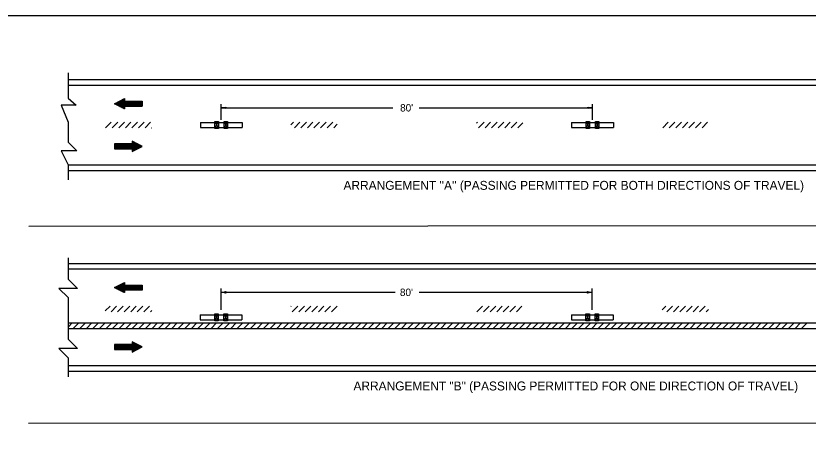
# Model space of a CAD drawing. Extents: x 0 to 43.3, y -0.8 to 20.9.
# Drawn here: x 10.32 to 28.62, y 10.88 to 20.93 of the extents above; entities that cross this region are included whole.
import ezdxf

# ---------------------------------------------------------------- set-up
doc = ezdxf.new("R2010")
doc.units = 0
doc.layers.add('KYTC_Logo', color=7, linetype='Continuous')
doc.layers.add('KYTC_Std_Dwg', color=7, linetype='Continuous')

msp = doc.modelspace()

# ---------------------------------------------------------------- linework, layer by layer
at = {"layer": 'KYTC_Logo'}
msp.add_lwpolyline([(5.414, -0.767), (41.165, -0.767), (41.165, 20.927), (5.414, 20.927)], close=True, dxfattribs=at)
at = {"layer": 'KYTC_Std_Dwg'}
for p, q in [((15.066, 18.53), (15.066, 18.891)), ((23.639, 18.53), (23.639, 18.891)), ((15.066, 18.805), (19.031, 18.805)), ((19.64, 18.805), (23.639, 18.805)), ((14.918, 18.488), (14.999, 18.327)), ((14.918, 18.327), (14.999, 18.488)), ((15.132, 18.488), (15.213, 18.327)), ((15.213, 18.488), (15.132, 18.327)), ((23.492, 18.488), (23.572, 18.327)), ((23.492, 18.327), (23.572, 18.488)), ((23.706, 18.488), (23.787, 18.327)), ((23.787, 18.488), (23.706, 18.327)), ((12.395, 18.343), (12.524, 18.471)), ((12.547, 18.343), (12.676, 18.471)), ((12.699, 18.343), (12.827, 18.471)), ((12.85, 18.343), (12.979, 18.471)), ((13.002, 18.343), (13.13, 18.471)), ((13.153, 18.343), (13.282, 18.471)), ((13.305, 18.343), (13.433, 18.471)), ((13.456, 18.343), (13.458, 18.344)), ((14.583, 18.463), (15.548, 18.463)), ((14.583, 18.463), (14.583, 18.351)), ((14.583, 18.351), (15.548, 18.351)), ((15.548, 18.463), (15.548, 18.351)), ((16.673, 18.415), (16.73, 18.471)), ((16.753, 18.343), (16.881, 18.471)), ((16.904, 18.343), (17.033, 18.471)), ((17.056, 18.343), (17.184, 18.471)), ((17.207, 18.343), (17.336, 18.471)), ((17.359, 18.343), (17.487, 18.471)), ((17.51, 18.343), (17.639, 18.471)), ((17.662, 18.343), (17.745, 18.426)), ((20.96, 18.447), (20.984, 18.471)), ((21.007, 18.343), (21.136, 18.471)), ((21.159, 18.343), (21.287, 18.471)), ((21.31, 18.343), (21.439, 18.471)), ((21.462, 18.343), (21.591, 18.471)), ((21.613, 18.343), (21.742, 18.471)), ((21.765, 18.343), (21.894, 18.471)), ((21.917, 18.343), (22.032, 18.458)), ((23.157, 18.463), (24.122, 18.463)), ((23.157, 18.463), (23.157, 18.351)), ((23.157, 18.351), (24.122, 18.351)), ((24.122, 18.463), (24.122, 18.351)), ((25.262, 18.343), (25.39, 18.471)), ((25.413, 18.343), (25.542, 18.471)), ((25.565, 18.343), (25.694, 18.471)), ((25.717, 18.343), (25.845, 18.471)), ((25.868, 18.343), (25.997, 18.471)), ((26.02, 18.343), (26.148, 18.471)), ((26.171, 18.343), (26.3, 18.471)), ((10.62, 16.072), (36.255, 16.093)), ((15.061, 14.14), (15.061, 14.632)), ((15.061, 14.547), (19.083, 14.547)), ((19.635, 14.547), (23.635, 14.547)), ((23.635, 14.14), (23.635, 14.632)), ((12.386, 14.117), (12.496, 14.228)), ((12.519, 14.099), (12.648, 14.228)), ((12.671, 14.099), (12.8, 14.228)), ((12.823, 14.099), (12.951, 14.228)), ((12.974, 14.099), (13.103, 14.228)), ((13.126, 14.099), (13.254, 14.228)), ((13.277, 14.099), (13.406, 14.228)), ((13.429, 14.099), (13.458, 14.128)), ((16.673, 14.22), (16.68, 14.228)), ((16.703, 14.099), (16.832, 14.228)), ((16.855, 14.099), (16.984, 14.228)), ((17.006, 14.099), (17.135, 14.228)), ((17.158, 14.099), (17.287, 14.228)), ((17.31, 14.099), (17.438, 14.228)), ((17.461, 14.099), (17.59, 14.228)), ((17.613, 14.099), (17.741, 14.228)), ((20.972, 14.099), (21.101, 14.228)), ((21.124, 14.099), (21.252, 14.228)), ((21.275, 14.099), (21.404, 14.228)), ((21.427, 14.099), (21.556, 14.228)), ((21.579, 14.099), (21.707, 14.228)), ((21.73, 14.099), (21.859, 14.228)), ((21.882, 14.099), (22.01, 14.228)), ((25.247, 14.14), (25.334, 14.228)), ((25.357, 14.099), (25.486, 14.228)), ((25.509, 14.099), (25.637, 14.228)), ((25.66, 14.099), (25.789, 14.228)), ((25.812, 14.099), (25.94, 14.228)), ((25.963, 14.099), (26.092, 14.228)), ((26.115, 14.099), (26.243, 14.228)), ((26.266, 14.099), (26.319, 14.151)), ((14.579, 14.027), (15.543, 14.027)), ((14.579, 14.027), (14.579, 13.914)), ((14.579, 13.914), (15.543, 13.914)), ((14.914, 14.051), (14.994, 13.89)), ((14.914, 13.89), (14.994, 14.051)), ((15.128, 14.051), (15.209, 13.89)), ((15.209, 14.051), (15.128, 13.89)), ((15.543, 14.027), (15.543, 13.914)), ((23.153, 14.027), (24.117, 14.027)), ((23.153, 14.027), (23.153, 13.914)), ((23.153, 13.914), (24.117, 13.914)), ((23.488, 14.051), (23.568, 13.89)), ((23.488, 13.89), (23.568, 14.051)), ((23.702, 14.051), (23.782, 13.89)), ((23.782, 14.051), (23.702, 13.89)), ((24.117, 14.027), (24.117, 13.914)), ((11.529, 13.837), (11.534, 13.842)), ((11.529, 13.746), (11.624, 13.842)), ((11.647, 13.713), (11.776, 13.842)), ((11.799, 13.713), (11.927, 13.842)), ((11.95, 13.713), (12.079, 13.842)), ((12.102, 13.713), (12.23, 13.842)), ((12.253, 13.713), (12.382, 13.842)), ((12.405, 13.713), (12.534, 13.842)), ((12.556, 13.713), (12.685, 13.842)), ((12.708, 13.713), (12.837, 13.842)), ((12.86, 13.713), (12.988, 13.842)), ((13.011, 13.713), (13.14, 13.842)), ((13.163, 13.713), (13.291, 13.842)), ((13.314, 13.713), (13.443, 13.842)), ((13.466, 13.713), (13.594, 13.842)), ((13.617, 13.713), (13.746, 13.842)), ((13.769, 13.713), (13.898, 13.842)), ((13.921, 13.713), (14.049, 13.842)), ((14.072, 13.713), (14.201, 13.842)), ((14.224, 13.713), (14.352, 13.842)), ((14.375, 13.713), (14.504, 13.842)), ((14.527, 13.713), (14.655, 13.842)), ((14.678, 13.713), (14.807, 13.842)), ((14.83, 13.713), (14.959, 13.842)), ((14.981, 13.713), (15.11, 13.842)), ((15.133, 13.713), (15.262, 13.842)), ((15.285, 13.713), (15.413, 13.842)), ((15.436, 13.713), (15.565, 13.842)), ((15.588, 13.713), (15.716, 13.842)), ((15.739, 13.713), (15.868, 13.842)), ((15.891, 13.713), (16.019, 13.842)), ((16.042, 13.713), (16.171, 13.842)), ((16.194, 13.713), (16.323, 13.842)), ((16.346, 13.713), (16.474, 13.842)), ((16.497, 13.713), (16.626, 13.842)), ((16.649, 13.713), (16.777, 13.842)), ((16.8, 13.713), (16.929, 13.842)), ((16.952, 13.713), (17.08, 13.842)), ((17.103, 13.713), (17.232, 13.842)), ((17.255, 13.713), (17.384, 13.842)), ((17.407, 13.713), (17.535, 13.842)), ((17.558, 13.713), (17.687, 13.842)), ((17.71, 13.713), (17.838, 13.842)), ((17.861, 13.713), (17.99, 13.842)), ((18.013, 13.713), (18.141, 13.842)), ((18.164, 13.713), (18.293, 13.842)), ((18.316, 13.713), (18.445, 13.842)), ((18.467, 13.713), (18.596, 13.842)), ((18.619, 13.713), (18.748, 13.842)), ((18.771, 13.713), (18.899, 13.842)), ((18.922, 13.713), (19.051, 13.842)), ((19.074, 13.713), (19.202, 13.842)), ((19.225, 13.713), (19.354, 13.842)), ((19.377, 13.713), (19.505, 13.842)), ((19.528, 13.713), (19.657, 13.842)), ((19.68, 13.713), (19.809, 13.842)), ((19.832, 13.713), (19.96, 13.842)), ((19.983, 13.713), (20.112, 13.842)), ((20.135, 13.713), (20.263, 13.842)), ((20.286, 13.713), (20.415, 13.842)), ((20.438, 13.713), (20.566, 13.842)), ((20.589, 13.713), (20.718, 13.842)), ((20.741, 13.713), (20.87, 13.842)), ((20.893, 13.713), (21.021, 13.842)), ((21.044, 13.713), (21.173, 13.842)), ((21.196, 13.713), (21.324, 13.842)), ((21.347, 13.713), (21.476, 13.842)), ((21.499, 13.713), (21.627, 13.842)), ((21.65, 13.713), (21.779, 13.842)), ((21.802, 13.713), (21.931, 13.842)), ((21.953, 13.713), (22.082, 13.842)), ((22.105, 13.713), (22.234, 13.842)), ((22.257, 13.713), (22.385, 13.842)), ((22.408, 13.713), (22.537, 13.842)), ((22.56, 13.713), (22.688, 13.842)), ((22.711, 13.713), (22.84, 13.842)), ((22.863, 13.713), (22.991, 13.842)), ((23.014, 13.713), (23.143, 13.842)), ((23.166, 13.713), (23.295, 13.842)), ((23.318, 13.713), (23.446, 13.842)), ((23.469, 13.713), (23.598, 13.842)), ((23.621, 13.713), (23.749, 13.842)), ((23.772, 13.713), (23.901, 13.842)), ((23.924, 13.713), (24.052, 13.842)), ((24.075, 13.713), (24.204, 13.842)), ((24.227, 13.713), (24.356, 13.842)), ((24.378, 13.713), (24.507, 13.842)), ((24.53, 13.713), (24.659, 13.842)), ((24.682, 13.713), (24.81, 13.842)), ((24.833, 13.713), (24.962, 13.842)), ((24.985, 13.713), (25.113, 13.842)), ((25.136, 13.713), (25.265, 13.842)), ((25.288, 13.713), (25.416, 13.842)), ((25.439, 13.713), (25.568, 13.842)), ((25.591, 13.713), (25.72, 13.842)), ((25.743, 13.713), (25.871, 13.842)), ((25.894, 13.713), (26.023, 13.842)), ((26.046, 13.713), (26.174, 13.842)), ((26.197, 13.713), (26.326, 13.842)), ((26.349, 13.713), (26.477, 13.842)), ((26.5, 13.713), (26.629, 13.842)), ((26.652, 13.713), (26.781, 13.842)), ((26.803, 13.713), (26.932, 13.842)), ((26.955, 13.713), (27.084, 13.842)), ((27.107, 13.713), (27.235, 13.842)), ((27.258, 13.713), (27.387, 13.842)), ((27.41, 13.713), (27.538, 13.842)), ((27.561, 13.713), (27.69, 13.842)), ((27.713, 13.713), (27.841, 13.842)), ((27.864, 13.713), (27.993, 13.842)), ((28.016, 13.713), (28.145, 13.842)), ((28.168, 13.713), (28.296, 13.842)), ((28.319, 13.713), (28.448, 13.842)), ((28.471, 13.713), (28.599, 13.842)), ((10.611, 11.528), (36.244, 11.534))]:
    msp.add_line(p, q, dxfattribs=at)
for points in [[(11.529, 19.609), (11.529, 19.027), (11.71, 18.865), (11.368, 18.865), (11.529, 18.471), (11.529, 18.009), (11.727, 17.813), (11.368, 17.813)], [(11.529, 19.457), (34.678, 19.457)], [(11.529, 19.329), (34.678, 19.329)], [(12.605, 18.902), (13.242, 18.902)], [(12.607, 18.897), (13.242, 18.897)], [(12.617, 18.908), (13.242, 18.908)], [(12.617, 18.908), (13.242, 18.908)], [(12.619, 18.891), (13.242, 18.891)], [(12.629, 18.914), (13.242, 18.914)], [(12.631, 18.885), (13.242, 18.885)], [(12.641, 18.92), (13.242, 18.92)], [(12.642, 18.879), (13.242, 18.879)], [(12.652, 18.926), (13.242, 18.926)], [(12.654, 18.873), (13.242, 18.873)], [(12.664, 18.932), (13.242, 18.932)], [(12.665, 18.868), (13.242, 18.868)], [(12.676, 18.938), (13.242, 18.938)], [(12.677, 18.862), (13.242, 18.862)], [(12.687, 18.943), (13.242, 18.943)], [(12.689, 18.856), (13.242, 18.856)], [(12.699, 18.949), (13.242, 18.949)], [(12.7, 18.85), (13.242, 18.85)], [(12.711, 18.955), (13.242, 18.955)], [(12.717, 18.958), (13.242, 18.958)], [(12.728, 18.964), (12.834, 18.964)], [(12.74, 18.97), (12.834, 18.97)], [(12.752, 18.975), (12.834, 18.975)], [(12.763, 18.981), (12.834, 18.981)], [(12.775, 18.987), (12.834, 18.987)], [(12.787, 18.993), (12.834, 18.993)], [(12.799, 18.999), (12.834, 18.999)], [(12.81, 19.005), (12.834, 19.005)], [(12.822, 19.01), (12.834, 19.01)], [(12.834, 19.016), (12.834, 19.016)], [(12.712, 18.844), (13.242, 18.844)], [(12.724, 18.838), (12.834, 18.838)], [(12.735, 18.833), (12.834, 18.833)], [(12.735, 18.833), (12.834, 18.833)], [(12.747, 18.827), (12.834, 18.827)], [(12.759, 18.821), (12.834, 18.821)], [(12.77, 18.815), (12.834, 18.815)], [(12.782, 18.809), (12.834, 18.809)], [(12.793, 18.803), (12.834, 18.803)], [(12.805, 18.798), (12.834, 18.798)], [(12.817, 18.792), (12.834, 18.792)], [(12.828, 18.786), (12.834, 18.786)], [(13.126, 17.973), (12.601, 17.973)], [(13.132, 17.97), (12.601, 17.97)], [(13.144, 17.964), (12.601, 17.964)], [(13.155, 17.958), (12.601, 17.958)], [(13.167, 17.952), (12.601, 17.952)], [(13.179, 17.946), (12.601, 17.946)], [(13.191, 17.94), (12.601, 17.94)], [(13.009, 18.031), (13.009, 18.031)], [(13.021, 18.025), (13.009, 18.025)], [(13.032, 18.019), (13.009, 18.019)], [(13.044, 18.013), (13.009, 18.013)], [(13.056, 18.008), (13.009, 18.008)], [(13.068, 18.002), (13.009, 18.002)], [(13.079, 17.996), (13.009, 17.996)], [(13.091, 17.99), (13.009, 17.99)], [(13.103, 17.984), (13.009, 17.984)], [(13.114, 17.978), (13.009, 17.978)], [(11.368, 17.813), (11.529, 17.486), (11.529, 17.145)], [(13.202, 17.935), (12.601, 17.935)], [(13.214, 17.929), (12.601, 17.929)], [(13.226, 17.923), (12.601, 17.923)], [(13.226, 17.923), (12.601, 17.923)], [(13.237, 17.917), (12.601, 17.917)], [(13.236, 17.911), (12.601, 17.911)], [(13.224, 17.905), (12.601, 17.905)], [(13.212, 17.9), (12.601, 17.9)], [(13.201, 17.894), (12.601, 17.894)], [(13.189, 17.888), (12.601, 17.888)], [(13.177, 17.882), (12.601, 17.882)], [(13.166, 17.876), (12.601, 17.876)], [(13.154, 17.87), (12.601, 17.87)], [(13.142, 17.865), (12.601, 17.865)], [(13.131, 17.859), (12.601, 17.859)], [(13.119, 17.853), (13.009, 17.853)], [(13.108, 17.847), (13.009, 17.847)], [(13.108, 17.847), (13.009, 17.847)], [(13.096, 17.841), (13.009, 17.841)], [(13.084, 17.835), (13.009, 17.835)], [(13.073, 17.83), (13.009, 17.83)], [(13.061, 17.824), (13.009, 17.824)], [(13.049, 17.818), (13.009, 17.818)], [(13.038, 17.812), (13.009, 17.812)], [(13.026, 17.806), (13.009, 17.806)], [(13.015, 17.8), (13.009, 17.8)], [(11.529, 17.486), (34.678, 17.486)], [(11.529, 17.357), (34.678, 17.357)], [(11.529, 15.342), (11.529, 14.852), (11.743, 14.637), (11.314, 14.637), (11.529, 14.423), (11.529, 13.466), (11.743, 13.251), (11.314, 13.251), (11.529, 13.037), (11.529, 12.599)], [(11.529, 15.214), (34.678, 15.214)], [(11.529, 15.085), (34.678, 15.085)], [(12.605, 14.659), (13.242, 14.659)], [(12.607, 14.653), (13.242, 14.653)], [(12.617, 14.664), (13.242, 14.664)], [(12.617, 14.664), (13.242, 14.664)], [(12.619, 14.647), (13.242, 14.647)], [(12.629, 14.67), (13.242, 14.67)], [(12.631, 14.641), (13.242, 14.641)], [(12.641, 14.676), (13.242, 14.676)], [(12.652, 14.682), (13.242, 14.682)], [(12.664, 14.688), (13.242, 14.688)], [(12.676, 14.694), (13.242, 14.694)], [(12.687, 14.699), (13.242, 14.699)], [(12.699, 14.705), (13.242, 14.705)], [(12.711, 14.711), (13.242, 14.711)], [(12.717, 14.714), (13.242, 14.714)], [(12.728, 14.72), (12.834, 14.72)], [(12.74, 14.726), (12.834, 14.726)], [(12.752, 14.731), (12.834, 14.731)], [(12.763, 14.737), (12.834, 14.737)], [(12.775, 14.743), (12.834, 14.743)], [(12.787, 14.749), (12.834, 14.749)], [(12.799, 14.755), (12.834, 14.755)], [(12.81, 14.761), (12.834, 14.761)], [(12.822, 14.766), (12.834, 14.766)], [(12.834, 14.772), (12.834, 14.772)], [(12.642, 14.635), (13.242, 14.635)], [(12.654, 14.629), (13.242, 14.629)], [(12.665, 14.624), (13.242, 14.624)], [(12.677, 14.618), (13.242, 14.618)], [(12.689, 14.612), (13.242, 14.612)], [(12.7, 14.606), (13.242, 14.606)], [(12.712, 14.6), (13.242, 14.6)], [(12.724, 14.595), (12.834, 14.595)], [(12.735, 14.589), (12.834, 14.589)], [(12.735, 14.589), (12.834, 14.589)], [(12.747, 14.583), (12.834, 14.583)], [(12.759, 14.577), (12.834, 14.577)], [(12.77, 14.571), (12.834, 14.571)], [(12.782, 14.565), (12.834, 14.565)], [(12.793, 14.559), (12.834, 14.559)], [(12.805, 14.554), (12.834, 14.554)], [(12.817, 14.548), (12.834, 14.548)], [(12.828, 14.542), (12.834, 14.542)], [(11.529, 13.842), (34.678, 13.842)], [(11.529, 13.713), (34.678, 13.713)], [(13.009, 13.401), (13.009, 13.401)], [(13.021, 13.395), (13.009, 13.395)], [(13.032, 13.389), (13.009, 13.389)], [(13.044, 13.384), (13.009, 13.384)], [(13.056, 13.378), (13.009, 13.378)], [(13.068, 13.372), (13.009, 13.372)], [(13.079, 13.366), (13.009, 13.366)], [(13.091, 13.36), (13.009, 13.36)], [(13.126, 13.343), (12.601, 13.343)], [(13.132, 13.34), (12.601, 13.34)], [(13.144, 13.334), (12.601, 13.334)], [(13.155, 13.328), (12.601, 13.328)], [(13.167, 13.322), (12.601, 13.322)], [(13.179, 13.316), (12.601, 13.316)], [(13.191, 13.311), (12.601, 13.311)], [(13.202, 13.305), (12.601, 13.305)], [(13.214, 13.299), (12.601, 13.299)], [(13.226, 13.293), (12.601, 13.293)], [(13.226, 13.293), (12.601, 13.293)], [(13.237, 13.287), (12.601, 13.287)], [(13.236, 13.282), (12.601, 13.282)], [(13.224, 13.276), (12.601, 13.276)], [(13.212, 13.27), (12.601, 13.27)], [(13.201, 13.264), (12.601, 13.264)], [(13.189, 13.258), (12.601, 13.258)], [(13.177, 13.252), (12.601, 13.252)], [(13.166, 13.247), (12.601, 13.247)], [(13.154, 13.241), (12.601, 13.241)], [(13.142, 13.235), (12.601, 13.235)], [(13.131, 13.229), (12.601, 13.229)], [(13.103, 13.354), (13.009, 13.354)], [(13.114, 13.349), (13.009, 13.349)], [(13.119, 13.223), (13.009, 13.223)], [(13.108, 13.217), (13.009, 13.217)], [(13.108, 13.217), (13.009, 13.217)], [(13.096, 13.211), (13.009, 13.211)], [(13.084, 13.206), (13.009, 13.206)], [(13.073, 13.2), (13.009, 13.2)], [(13.061, 13.194), (13.009, 13.194)], [(13.049, 13.188), (13.009, 13.188)], [(13.038, 13.182), (13.009, 13.182)], [(13.026, 13.176), (13.009, 13.176)], [(13.015, 13.171), (13.009, 13.171)], [(11.529, 12.856), (34.678, 12.856)], [(11.529, 12.727), (34.678, 12.727)]]:
    msp.add_lwpolyline(points, dxfattribs=at)
for points in [[(12.601, 18.9), (12.834, 19.016), (12.834, 18.958), (13.242, 18.958), (13.242, 18.841), (12.834, 18.841), (12.834, 18.783)], [(14.918, 18.488), (14.999, 18.488), (14.999, 18.327), (14.918, 18.327)], [(15.132, 18.488), (15.213, 18.488), (15.213, 18.327), (15.132, 18.327)], [(23.492, 18.488), (23.572, 18.488), (23.572, 18.327), (23.492, 18.327)], [(23.706, 18.488), (23.787, 18.488), (23.787, 18.327), (23.706, 18.327)], [(13.242, 17.915), (13.009, 18.031), (13.009, 17.973), (12.601, 17.973), (12.601, 17.856), (13.009, 17.856), (13.009, 17.797)], [(12.601, 14.656), (12.834, 14.772), (12.834, 14.714), (13.242, 14.714), (13.242, 14.597), (12.834, 14.597), (12.834, 14.539)], [(14.914, 14.051), (14.994, 14.051), (14.994, 13.89), (14.914, 13.89)], [(15.128, 14.051), (15.209, 14.051), (15.209, 13.89), (15.128, 13.89)], [(23.488, 14.051), (23.568, 14.051), (23.568, 13.89), (23.488, 13.89)], [(23.702, 14.051), (23.782, 14.051), (23.782, 13.89), (23.702, 13.89)], [(13.242, 13.285), (13.009, 13.401), (13.009, 13.343), (12.601, 13.343), (12.601, 13.226), (13.009, 13.226), (13.009, 13.168)]]:
    msp.add_lwpolyline(points, close=True, dxfattribs=at)
for centre, radius, start, end in [((15.066, 19.14), 0.335, 269.9878, 270), ((15.066, 19.14), 0.335, 270, 288.6688), ((15.066, 18.47), 0.335, 71.3472, 89.9939), ((15.193, 18.805), 0.0268, 138.7746, 220.8913), ((23.512, 18.805), 0.0268, 318.7746, 40.8913), ((23.639, 19.14), 0.335, 251.3472, 269.9939), ((23.639, 18.47), 0.335, 90, 108.6688), ((23.639, 18.47), 0.335, 89.9878, 90), ((15.061, 14.882), 0.335, 270, 288.6688), ((15.061, 14.212), 0.335, 71.3472, 89.9939), ((15.061, 14.882), 0.335, 269.9878, 270), ((15.189, 14.547), 0.0268, 138.7746, 220.8913), ((23.508, 14.547), 0.0268, 318.7746, 40.8913), ((23.635, 14.882), 0.335, 251.3472, 269.9939), ((23.635, 14.212), 0.335, 90, 108.6688), ((23.635, 14.212), 0.335, 89.9878, 90)]:
    msp.add_arc(centre, radius, start, end, dxfattribs=at)

# ---------------------------------------------------------------- texts
for s, height, p in [("80'", 0.1715, (19.197, 18.719)), ("ARRANGEMENT ''A'' (PASSING PERMITTED FOR BOTH DIRECTIONS OF TRAVEL)", 0.20577, (17.889, 16.912)), ("80'", 0.1715, (19.193, 14.461)), ('ARRANGEMENT "B" (PASSING PERMITTED FOR ONE DIRECTION OF TRAVEL)', 0.20577, (18.119, 12.282))]:
    msp.add_text(s, height=height, dxfattribs=at).set_placement(p)

doc.saveas('drawing.dxf')
